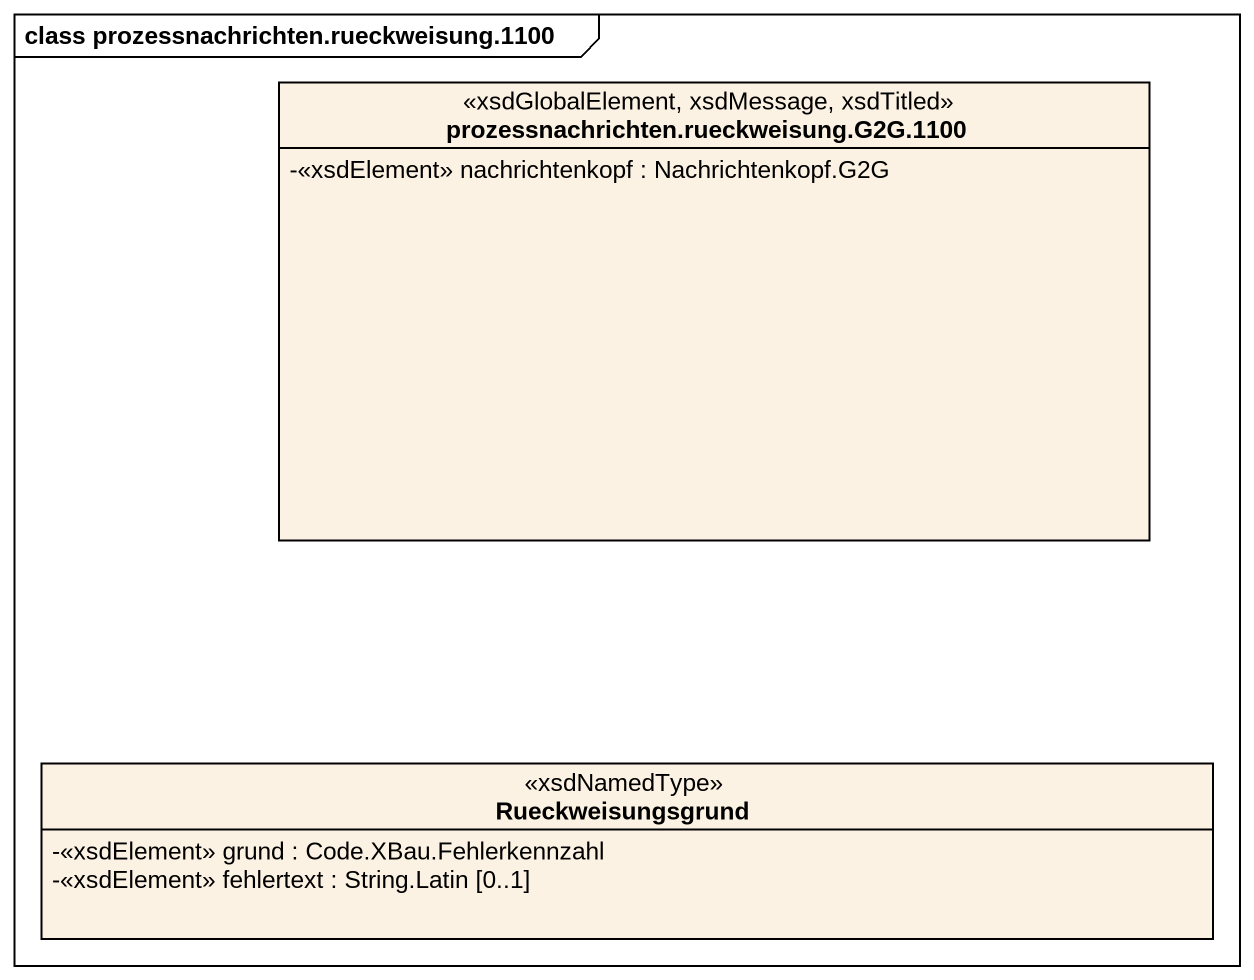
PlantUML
@startuml
mainframe class prozessnachrichten.rueckweisung.1100
hide circle
hide empty members
skinparam classAttributeIconSize 0
class "prozessnachrichten.rueckweisung.G2G.1100" as prozessnachrichten <<xsdGlobalElement, xsdMessage, xsdTitled>> {
  -<<xsdElement>> nachrichtenkopf : Nachrichtenkopf.G2G
}
class Rueckweisungsgrund <<xsdNamedType>> {
  -<<xsdElement>> grund : Code.XBau.Fehlerkennzahl
  -<<xsdElement>> fehlertext : String.Latin [0..1]
}
@enduml
